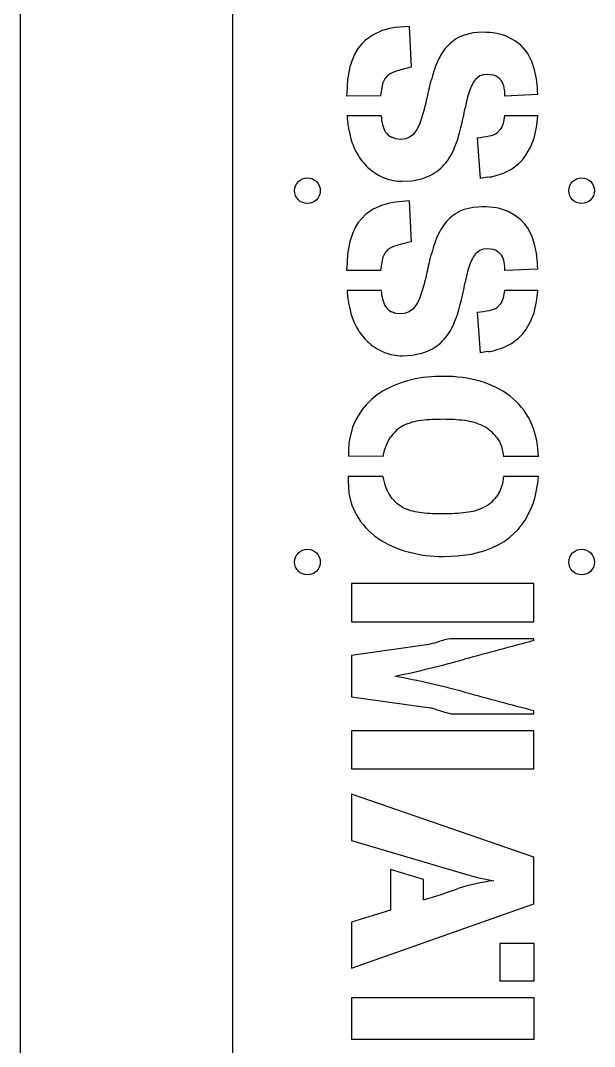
# Model space of a CAD drawing. Extents: x -452 to 195, y -304 to 246.
# Drawn here: x -452 to -351.5, y -146.8 to 32.8 of the extents above; entities that cross this region are included whole.
import ezdxf
from ezdxf.lldxf.tags import DXFTag

# ---------------------------------------------------------------- set-up
doc = ezdxf.new("R2010")
doc.units = 0
doc.layers.add('LAYER_1', color=7, linetype='CONTINUOUS')
tags = doc.linetypes.add('NEW_LINE2', pattern=[24, 15, -3, 3, -3]).pattern_tags.tags
tags[10:11] = [DXFTag(74, 4), DXFTag(75, 0), DXFTag(340, '0'), DXFTag(46, 1.0), DXFTag(50, 0.0), DXFTag(44, 0.0), DXFTag(45, 0.0)]
tags[8:9] = [DXFTag(74, 4), DXFTag(75, 0), DXFTag(340, '0'), DXFTag(46, 1.0), DXFTag(50, 0.0), DXFTag(44, 0.0), DXFTag(45, 0.0)]
tags[6:7] = [DXFTag(74, 4), DXFTag(75, 0), DXFTag(340, '0'), DXFTag(46, 1.0), DXFTag(50, 0.0), DXFTag(44, 0.0), DXFTag(45, 0.0)]
tags[4:5] = [DXFTag(74, 4), DXFTag(75, 0), DXFTag(340, '0'), DXFTag(46, 1.0), DXFTag(50, 0.0), DXFTag(44, 0.0), DXFTag(45, 0.0)]

msp = doc.modelspace()

# ---------------------------------------------------------------- linework, layer by layer
at = {"layer": 'LAYER_1', "color": 1, "linetype": 'NEW_LINE2'}
msp.add_open_spline([(-414.8772, 245.5002), (-414.8772, 245.5002), (-414.8772, -304.4998), (-414.8772, -304.4998)], degree=3, dxfattribs=at)
at = {"layer": 'LAYER_1'}
for points in [[(-451.9998, -244.4998), (-451.9998, -244.4998), (-451.9998, 185.5002), (-451.9998, 185.5002)], [(-383.9772, 31.7525), (-383.9772, 31.7525), (-383.6125, 24.5944), (-383.6125, 24.5944)], [(-366.6521, 29.8828), (-367.8679, 30.43), (-369.3573, 30.7035), (-371.1202, 30.7036)], [(-371.1201, 30.7036), (-371.1201, 30.7036), (-371.1202, 30.7036), (-371.1202, 30.7036)], [(-375.0868, 29.9288), (-376.1202, 29.3817), (-376.9865, 28.6674), (-377.6856, 27.786)], [(-375.0867, 29.9288), (-375.0867, 29.9288), (-375.0868, 29.9288), (-375.0868, 29.9288)], [(-366.652, 29.8828), (-366.652, 29.8828), (-366.6521, 29.8828), (-366.6521, 29.8828)], [(-377.6855, 27.7859), (-378.3541, 26.9045), (-378.9013, 25.9014), (-379.3268, 24.7768)], [(-386.0745, 23.9562), (-386.7128, 23.7738), (-387.2296, 23.5306), (-387.6247, 23.2267)], [(-383.6123, 24.5938), (-384.4371, 24.3973), (-385.2581, 24.1849), (-386.0747, 23.9567)], [(-379.3268, 24.7768), (-379.7221, 23.6515), (-380.0719, 22.5108), (-380.3754, 21.3574)], [(-361.4548, 19.8068), (-361.4548, 21.357), (-361.6372, 22.8007), (-362.0019, 24.1381)], [(-362.0018, 24.1381), (-362.0018, 24.1381), (-362.0019, 24.1381), (-362.0019, 24.1381)], [(-394.7369, 22.3148), (-394.7966, 21.846), (-394.8272, 21.374), (-394.8284, 20.9015)], [(-372.2601, 22.5886), (-372.716, 22.0415), (-373.096, 21.3272), (-373.3999, 20.4457)], [(-367.3367, 20.9926), (-367.3912, 21.4326), (-367.5469, 21.8541), (-367.7915, 22.2239)], [(-394.8283, 20.9015), (-394.8283, 20.9015), (-394.9194, 19.5337), (-394.9194, 19.5337)], [(-380.3754, 21.3574), (-380.6418, 20.2042), (-380.9001, 19.0492), (-381.1505, 17.8924)], [(-373.3998, 20.4455), (-373.7034, 19.5652), (-373.9623, 18.56), (-374.1749, 17.4364)], [(-367.1997, 19.5337), (-367.1969, 20.0233), (-367.2424, 20.512), (-367.3355, 20.9927)], [(-361.4545, 19.8072), (-361.4545, 19.8072), (-367.1992, 19.5337), (-367.1992, 19.5337)], [(-361.4548, 19.8068), (-361.4548, 19.8068), (-361.4548, 19.8068), (-361.4548, 19.8068)], [(-388.9012, 19.5793), (-388.9012, 19.5793), (-394.9194, 19.5337), (-394.9194, 19.5337)], [(-382.0168, 14.8833), (-381.6828, 15.7636), (-381.3934, 16.7689), (-381.1505, 17.8924)], [(-374.9046, 14.0171), (-374.6064, 15.1444), (-374.3627, 16.2855), (-374.1746, 17.4364)], [(-388.8556, 16.0687), (-388.8556, 16.0687), (-394.8282, 16.0687), (-394.8282, 16.0687)], [(-394.8281, 16.0687), (-394.8028, 15.7035), (-394.7725, 15.3387), (-394.7372, 14.9744)], [(-394.7367, 14.9745), (-394.7107, 14.6679), (-394.6653, 14.3633), (-394.6006, 14.0625)], [(-388.8555, 16.0687), (-388.8265, 15.5611), (-388.7503, 15.0574), (-388.6278, 14.5641)], [(-388.6271, 14.5642), (-388.514, 14.098), (-388.3298, 13.6519), (-388.081, 13.2416)], [(-361.4545, 16.0687), (-361.4545, 16.0687), (-367.2904, 16.0687), (-367.2904, 16.0687)], [(-361.5001, 15.4304), (-361.5001, 15.4304), (-361.4545, 16.0687), (-361.4545, 16.0687)], [(-394.6004, 14.0626), (-394.5689, 13.7535), (-394.5077, 13.4482), (-394.4178, 13.1508)], [(-394.4184, 13.1506), (-394.3412, 12.7825), (-394.2497, 12.4176), (-394.1439, 12.0567)], [(-388.0803, 13.2421), (-387.8145, 12.8535), (-387.4535, 12.5396), (-387.0319, 12.3301)], [(-375.9985, 10.552), (-375.5428, 11.6762), (-375.1769, 12.8349), (-374.9043, 14.017)], [(-369.9804, 12.558), (-369.403, 12.6492), (-368.9316, 12.8317), (-368.567, 13.1052)], [(-368.567, 13.1052), (-368.567, 13.1052), (-368.567, 13.1052), (-368.567, 13.1052)], [(-394.1446, 12.0564), (-393.8681, 11.047), (-393.4536, 10.0806), (-392.913, 9.1844)], [(-372.0776, 12.2389), (-371.2586, 12.3299), (-370.5562, 12.4367), (-369.9804, 12.558)], [(-372.0776, 12.2389), (-372.0776, 12.2389), (-371.5305, 5.1265), (-371.5305, 5.1265)], [(-372.0776, 12.2389), (-372.0776, 12.2389), (-372.0776, 12.2389), (-372.0776, 12.2389)], [(-369.9803, 12.558), (-369.9803, 12.558), (-369.9804, 12.558), (-369.9804, 12.558)], [(-369.9803, 12.558), (-369.9803, 12.558), (-369.9804, 12.558), (-369.9804, 12.558)], [(-392.9133, 9.1841), (-392.3358, 8.2723), (-391.6671, 7.482), (-390.9073, 6.8133)], [(-377.8221, 7.5427), (-377.0324, 8.4237), (-376.4141, 9.4443), (-375.9991, 10.5522)], [(-380.7397, 5.4457), (-379.5543, 5.9624), (-378.5816, 6.6615), (-377.8217, 7.543)], [(-390.9074, 6.8133), (-390.1163, 6.1443), (-389.2235, 5.6057), (-388.2628, 5.218)], [(-370.2083, 5.3545), (-369.7608, 5.3835), (-369.3175, 5.4598), (-368.8861, 5.5822)], [(-388.2629, 5.2177), (-387.2903, 4.8226), (-386.2568, 4.625), (-385.1626, 4.625)], [(-370.2083, 5.3543), (-370.6518, 5.2957), (-371.0929, 5.2197), (-371.5305, 5.1265)], [(-383.9772, 1.2091), (-383.9772, 1.2091), (-383.6125, -5.949), (-383.6125, -5.949)], [(-366.6521, -0.6601), (-367.8679, -0.113), (-369.3573, 0.1606), (-371.1202, 0.1606)], [(-371.1201, 0.1606), (-371.1201, 0.1606), (-371.1202, 0.1606), (-371.1202, 0.1606)], [(-375.0867, -0.6147), (-376.1201, -1.1617), (-376.9864, -1.8761), (-377.6854, -2.7575)], [(-375.0866, -0.6147), (-375.0866, -0.6147), (-375.0867, -0.6147), (-375.0867, -0.6147)], [(-366.652, -0.6601), (-366.652, -0.6601), (-366.6521, -0.6601), (-366.6521, -0.6601)], [(-377.6854, -2.7576), (-378.3541, -3.639), (-378.9013, -4.6421), (-379.3268, -5.7667)], [(-386.0745, -6.5872), (-386.7128, -6.7696), (-387.2296, -7.0128), (-387.6247, -7.3167)], [(-383.6123, -5.9496), (-384.4371, -6.1461), (-385.2581, -6.3585), (-386.0747, -6.5866)], [(-379.3268, -5.7666), (-379.7221, -6.8918), (-380.0719, -8.0326), (-380.3754, -9.186)], [(-361.4548, -10.7361), (-361.4548, -9.186), (-361.6372, -7.7422), (-362.0019, -6.4048)], [(-362.0019, -6.4048), (-362.0019, -6.4048), (-362.0019, -6.4048), (-362.0019, -6.4048)], [(-394.7369, -8.2286), (-394.7966, -8.6974), (-394.8272, -9.1694), (-394.8284, -9.6419)], [(-372.26, -7.9551), (-372.7159, -8.5022), (-373.0959, -9.2165), (-373.3998, -10.098)], [(-367.3367, -9.5508), (-367.3912, -9.1108), (-367.5469, -8.6893), (-367.7915, -8.3195)], [(-394.8282, -9.6419), (-394.8282, -9.6419), (-394.9194, -11.0097), (-394.9194, -11.0097)], [(-380.3754, -9.186), (-380.6418, -10.3392), (-380.9002, -11.4943), (-381.1505, -12.651)], [(-373.3998, -10.0978), (-373.7034, -10.9782), (-373.9623, -11.9834), (-374.1749, -13.107)], [(-367.1997, -11.0097), (-367.1969, -10.5201), (-367.2424, -10.0314), (-367.3355, -9.5507)], [(-361.4545, -10.7362), (-361.4545, -10.7362), (-367.1992, -11.0097), (-367.1992, -11.0097)], [(-361.4548, -10.7361), (-361.4548, -10.7361), (-361.4548, -10.7361), (-361.4548, -10.7361)], [(-388.9012, -10.9641), (-388.9012, -10.9641), (-394.9194, -11.0097), (-394.9194, -11.0097)], [(-382.0168, -15.6601), (-381.6828, -14.7798), (-381.3934, -13.7745), (-381.1505, -12.651)], [(-374.9046, -16.5263), (-374.6064, -15.399), (-374.3628, -14.2579), (-374.1746, -13.107)], [(-388.8556, -14.4747), (-388.8556, -14.4747), (-394.8282, -14.4747), (-394.8282, -14.4747)], [(-394.8281, -14.4747), (-394.8028, -14.8399), (-394.7725, -15.2047), (-394.7372, -15.569)], [(-394.7367, -15.5689), (-394.7107, -15.8755), (-394.6653, -16.1801), (-394.6006, -16.4809)], [(-388.8555, -14.4747), (-388.8265, -14.9823), (-388.7503, -15.486), (-388.6278, -15.9793)], [(-388.6271, -15.9792), (-388.514, -16.4454), (-388.3298, -16.8915), (-388.081, -17.3018)], [(-361.4545, -14.4747), (-361.4545, -14.4747), (-367.2904, -14.4747), (-367.2904, -14.4747)], [(-361.5001, -15.113), (-361.5001, -15.113), (-361.4545, -14.4747), (-361.4545, -14.4747)], [(-394.6004, -16.4808), (-394.5689, -16.7899), (-394.5077, -17.0952), (-394.4178, -17.3926)], [(-394.4184, -17.3928), (-394.3412, -17.7609), (-394.2497, -18.1258), (-394.1439, -18.4867)], [(-388.0803, -17.3013), (-387.8145, -17.6898), (-387.4535, -18.0038), (-387.0319, -18.2133)], [(-375.9985, -19.9914), (-375.5428, -18.8672), (-375.1769, -17.7085), (-374.9043, -16.5264)], [(-369.9804, -17.9854), (-369.403, -17.8942), (-368.9317, -17.7117), (-368.567, -17.4382)], [(-368.567, -17.4382), (-368.567, -17.4382), (-368.567, -17.4382), (-368.567, -17.4382)], [(-394.1446, -18.487), (-393.8681, -19.4964), (-393.4536, -20.4628), (-392.913, -21.359)], [(-372.0776, -18.3045), (-371.2586, -18.2135), (-370.5562, -18.1066), (-369.9804, -17.9854)], [(-372.0776, -18.3045), (-372.0776, -18.3045), (-371.5305, -25.4169), (-371.5305, -25.4169)], [(-372.0776, -18.3045), (-372.0776, -18.3045), (-372.0776, -18.3045), (-372.0776, -18.3045)], [(-369.9803, -17.9854), (-369.9803, -17.9854), (-369.9804, -17.9854), (-369.9804, -17.9854)], [(-369.9803, -17.9854), (-369.9803, -17.9854), (-369.9804, -17.9854), (-369.9804, -17.9854)], [(-392.9136, -21.3591), (-392.3361, -22.2709), (-391.6674, -23.0612), (-390.9075, -23.7299)], [(-377.8221, -23.0007), (-377.0324, -22.1197), (-376.4141, -21.0991), (-375.9991, -19.9912)], [(-380.7397, -25.0972), (-379.5543, -24.5805), (-378.5816, -23.8814), (-377.8218, -23)], [(-390.9074, -23.7301), (-390.1163, -24.3991), (-389.2235, -24.9377), (-388.2628, -25.3254)], [(-370.2083, -25.1888), (-369.7608, -25.1599), (-369.3175, -25.0836), (-368.8861, -24.9611)], [(-388.263, -25.3257), (-387.2904, -25.7208), (-386.2569, -25.9184), (-385.1627, -25.9184)], [(-370.2083, -25.189), (-370.6518, -25.2476), (-371.0929, -25.3236), (-371.5305, -25.4168)], [(-383.5669, -30.1094), (-385.3602, -30.5349), (-387.0016, -31.1884), (-388.4909, -32.0699)], [(-377.959, -29.5173), (-379.8441, -29.5138), (-381.7241, -29.7121), (-383.567, -30.1089)], [(-371.5304, -30.383), (-373.5364, -29.8055), (-375.6794, -29.5167), (-377.959, -29.5167)], [(-366.2875, -32.9815), (-367.7768, -31.8265), (-369.5246, -30.9602), (-371.5306, -30.3828)], [(-388.491, -32.0696), (-389.978, -32.9494), (-391.2786, -34.1112), (-392.32, -35.4898)], [(-362.7311, -37.3583), (-363.6126, -35.5954), (-364.798, -34.1365), (-366.2873, -32.9815)], [(-381.8342, -37.2218), (-382.9892, -37.3737), (-384.0227, -37.6777), (-384.9345, -38.1336)], [(-377.959, -37.0403), (-379.2531, -37.0348), (-380.5465, -37.095), (-381.8345, -37.2208)], [(-374.266, -37.2669), (-375.4909, -37.1128), (-376.7244, -37.037), (-377.959, -37.0398)], [(-371.0747, -38.1792), (-372.0169, -37.7233), (-373.0808, -37.4194), (-374.2661, -37.2674)], [(-384.9351, -38.1333), (-385.8165, -38.5892), (-386.5612, -39.2428), (-387.1691, -40.0938)], [(-368.6579, -40.1851), (-369.2946, -39.3358), (-370.1227, -38.6489), (-371.075, -38.18)], [(-394.4178, -40.55), (-394.5085, -41.031), (-394.5544, -41.5194), (-394.5548, -42.0089)], [(-394.5547, -42.0089), (-394.5547, -42.0089), (-394.6003, -43.5135), (-394.6003, -43.5135)], [(-388.5365, -43.5591), (-388.5365, -43.5591), (-394.6003, -43.5135), (-394.6003, -43.5135)], [(-361.3178, -43.5591), (-361.3178, -43.5591), (-367.4272, -43.5591), (-367.4272, -43.5591)], [(-394.6459, -47.0241), (-394.6459, -47.0241), (-394.6459, -47.8448), (-394.6459, -47.8448)], [(-388.5821, -47.0241), (-388.5821, -47.0241), (-394.6459, -47.0241), (-394.6459, -47.0241)], [(-388.5822, -47.024), (-388.3086, -48.4525), (-387.8831, -49.5924), (-387.3056, -50.4434)], [(-361.3178, -47.0241), (-361.3178, -47.0241), (-367.4272, -47.0241), (-367.4272, -47.0241)], [(-371.1204, -52.5403), (-370.1338, -52.1279), (-369.2814, -51.4492), (-368.6585, -50.5801)], [(-393.233, -53.7266), (-392.2603, -55.3983), (-390.9989, -56.7661), (-389.4488, -57.8299)], [(-385.1627, -52.4041), (-384.2813, -52.86), (-383.2782, -53.164), (-382.1536, -53.316)], [(-382.1536, -53.3159), (-381.0303, -53.4677), (-379.7663, -53.5439), (-378.3694, -53.5439)], [(-378.3694, -53.5435), (-377.0755, -53.5457), (-375.7822, -53.4851), (-374.4942, -53.3619)], [(-374.494, -53.3616), (-373.2479, -53.2705), (-372.1232, -52.9969), (-371.1202, -52.541)], [(-389.4481, -57.8296), (-387.8676, -58.9238), (-386.0894, -59.7293), (-384.1138, -60.246)], [(-384.1141, -60.2461), (-382.1082, -60.793), (-380.0382, -61.0688), (-377.9592, -61.0662)], [(-394.0532, -65.7783), (-394.0532, -65.7783), (-394.0532, -72.4804), (-394.0532, -72.4804)], [(-362.1384, -65.7783), (-362.1384, -65.7783), (-394.0532, -65.7783), (-394.0532, -65.7783)], [(-362.1384, -72.4804), (-362.1384, -72.4804), (-362.1384, -65.7783), (-362.1384, -65.7783)], [(-394.0532, -72.4804), (-394.0532, -72.4804), (-362.1384, -72.4804), (-362.1384, -72.4804)], [(-380.5122, -76.447), (-380.5122, -76.447), (-394.0532, -78.4074), (-394.0532, -78.4074)], [(-379.6915, -76.219), (-379.6915, -76.219), (-380.5122, -76.447), (-380.5122, -76.447)], [(-379.6915, -76.219), (-379.3228, -76.1267), (-378.9578, -76.0202), (-378.5973, -75.8998)], [(-377.5031, -75.5806), (-377.8695, -75.6812), (-378.2343, -75.7877), (-378.5973, -75.9)], [(-362.1384, -75.4439), (-362.1384, -75.4439), (-376.7736, -75.4439), (-376.7736, -75.4439)], [(-362.1383, -75.7631), (-366.183, -76.8497), (-370.2256, -77.9439), (-374.266, -79.0458)], [(-362.1384, -75.7631), (-362.1384, -75.7631), (-362.1384, -75.4439), (-362.1384, -75.4439)], [(-394.0532, -78.4074), (-394.0532, -78.4074), (-394.0532, -85.6111), (-394.0532, -85.6111)], [(-386.4393, -82.009), (-382.3537, -81.1394), (-378.2942, -80.1513), (-374.266, -79.046)], [(-374.2659, -84.7901), (-378.289, -83.7171), (-382.3494, -82.7896), (-386.4393, -82.0096)], [(-394.0532, -85.6111), (-394.0532, -85.6111), (-380.2387, -87.5715), (-380.2387, -87.5715)], [(-374.266, -84.7904), (-370.2293, -85.8911), (-366.1867, -86.9702), (-362.1384, -88.0274)], [(-379.4182, -87.7545), (-379.6894, -87.6836), (-379.963, -87.6224), (-380.2385, -87.5709)], [(-379.418, -87.7539), (-379.418, -87.7539), (-378.3238, -88.1186), (-378.3238, -88.1186)], [(-378.3237, -88.1185), (-377.9607, -88.2308), (-377.596, -88.3373), (-377.2296, -88.4379)], [(-376.5001, -88.5746), (-376.5001, -88.5746), (-362.1384, -88.5746), (-362.1384, -88.5746)], [(-362.1384, -88.5746), (-362.1384, -88.5746), (-362.1384, -88.0274), (-362.1384, -88.0274)], [(-394.0532, -91.5836), (-394.0532, -91.5836), (-394.0532, -98.2402), (-394.0532, -98.2402)], [(-362.1384, -91.5836), (-362.1384, -91.5836), (-394.0532, -91.5836), (-394.0532, -91.5836)], [(-362.1384, -98.2402), (-362.1384, -98.2402), (-362.1384, -91.5836), (-362.1384, -91.5836)], [(-394.0532, -98.2402), (-394.0532, -98.2402), (-362.1384, -98.2402), (-362.1384, -98.2402)], [(-394.0532, -102.6754), (-394.0532, -102.6754), (-394.0532, -110.7909), (-394.0532, -110.7909)], [(-362.1384, -113.6632), (-362.1384, -113.6632), (-394.0532, -102.6754), (-394.0532, -102.6754)], [(-394.0532, -110.7909), (-394.0532, -110.7909), (-373.6733, -116.7635), (-373.6733, -116.7635)], [(-362.1384, -121.8699), (-362.1384, -121.8699), (-362.1384, -113.6632), (-362.1384, -113.6632)], [(-387.2143, -115.8517), (-387.2143, -115.8517), (-387.2143, -122.9641), (-387.2143, -122.9641)], [(-381.4696, -117.5842), (-381.4696, -117.5842), (-387.2143, -115.8517), (-387.2143, -115.8517)], [(-381.424, -121.1404), (-381.424, -121.1404), (-381.4696, -117.5842), (-381.4696, -117.5842)], [(-369.1596, -117.8126), (-371.2685, -118.0513), (-373.3466, -118.5095), (-375.3603, -119.1797)], [(-373.6733, -116.7633), (-372.9394, -116.9997), (-372.1938, -117.1977), (-371.4394, -117.3565)], [(-371.4393, -117.3562), (-371.4393, -117.3562), (-369.1597, -117.8121), (-369.1597, -117.8121)], [(-381.424, -121.1404), (-379.3882, -120.5327), (-377.3665, -119.8791), (-375.3602, -119.1799)], [(-394.0532, -133.0856), (-394.0532, -133.0856), (-362.1384, -121.8699), (-362.1384, -121.8699)], [(-387.2143, -122.9641), (-387.2143, -122.9641), (-394.0532, -125.0613), (-394.0532, -125.0613)], [(-394.0532, -125.0613), (-394.0532, -125.0613), (-394.0532, -133.0856), (-394.0532, -133.0856)], [(-368.111, -128.8142), (-368.111, -128.8142), (-368.111, -135.3339), (-368.111, -135.3339)], [(-362.0928, -128.8142), (-362.0928, -128.8142), (-368.111, -128.8142), (-368.111, -128.8142)], [(-362.0928, -135.3339), (-362.0928, -135.3339), (-362.0928, -128.8142), (-362.0928, -128.8142)], [(-368.111, -135.3339), (-368.111, -135.3339), (-362.0928, -135.3339), (-362.0928, -135.3339)], [(-394.0532, -138.2974), (-394.0532, -138.2974), (-394.0532, -145.5466), (-394.0532, -145.5466)], [(-362.0928, -138.2974), (-362.0928, -138.2974), (-394.0532, -138.2974), (-394.0532, -138.2974)], [(-362.0928, -145.5466), (-362.0928, -145.5466), (-362.0928, -138.2974), (-362.0928, -138.2974)], [(-394.0532, -145.5466), (-394.0532, -145.5466), (-362.0928, -145.5466), (-362.0928, -145.5466)]]:
    msp.add_open_spline(points, degree=3, dxfattribs=at)
for points, knots in [([(-383.9772, 31.7525), (-383.9772, 31.7525), (-386.4158, 31.5346), (-386.4158, 31.5346), (-386.4158, 31.5346), (-386.4158, 31.5346), (-387.6162, 31.2914), (-387.6162, 31.2914), (-387.6162, 31.2914), (-387.6162, 31.2914), (-388.7867, 30.9372), (-388.7867, 30.9372), (-388.7867, 30.9372), (-388.7867, 30.9372), (-390.2632, 30.2649), (-390.2632, 30.2649), (-390.2632, 30.2649), (-390.2632, 30.2649), (-391.5912, 29.3361), (-391.5912, 29.3361)], [0, 0, 0, 0, 0.16666667, 0.16666667, 0.16666667, 0.16666667, 0.33333333, 0.33333333, 0.33333333, 0.33333333, 0.5, 0.5, 0.5, 0.5, 0.66666667, 0.66666667, 0.66666667, 0.66666667, 1, 1, 1, 1]), ([(-371.1202, 30.7039), (-371.1202, 30.7039), (-372.7528, 30.5999), (-372.7528, 30.5999), (-372.7528, 30.5999), (-372.7528, 30.5999), (-374.3406, 30.2345), (-374.3406, 30.2345), (-374.3406, 30.2345), (-374.3406, 30.2345), (-375.0867, 29.9288), (-375.0867, 29.9288)], [0, 0, 0, 0, 0.25, 0.25, 0.25, 0.25, 0.5, 0.5, 0.5, 0.5, 1, 1, 1, 1]), ([(-391.5912, 29.3361), (-391.5912, 29.3361), (-392.2683, 28.6732), (-392.2683, 28.6732), (-392.2683, 28.6732), (-392.2683, 28.6732), (-392.8584, 27.9319), (-392.8584, 27.9319), (-392.8584, 27.9319), (-392.8584, 27.9319), (-393.3943, 27.0623), (-393.3943, 27.0623), (-393.3943, 27.0623), (-393.3943, 27.0623), (-393.8299, 26.1374), (-393.8299, 26.1374), (-393.8299, 26.1374), (-393.8299, 26.1374), (-394.3252, 24.6382), (-394.3252, 24.6382), (-394.3252, 24.6382), (-394.3252, 24.6382), (-394.6383, 23.0899), (-394.6383, 23.0899), (-394.6383, 23.0899), (-394.6383, 23.0899), (-394.7371, 22.3148), (-394.7371, 22.3148)], [0, 0, 0, 0, 0.125, 0.125, 0.125, 0.125, 0.25, 0.25, 0.25, 0.25, 0.375, 0.375, 0.375, 0.375, 0.5, 0.5, 0.5, 0.5, 0.625, 0.625, 0.625, 0.625, 0.75, 0.75, 0.75, 0.75, 1, 1, 1, 1]), ([(-363.643, 27.6035), (-363.643, 27.6035), (-364.416, 28.4433), (-364.416, 28.4433), (-364.416, 28.4433), (-364.416, 28.4433), (-365.3124, 29.151), (-365.3124, 29.151), (-365.3124, 29.151), (-365.3124, 29.151), (-366.6521, 29.8832), (-366.6521, 29.8832)], [0, 0, 0, 0, 0.25, 0.25, 0.25, 0.25, 0.5, 0.5, 0.5, 0.5, 1, 1, 1, 1]), ([(-362.0017, 24.1385), (-362.0017, 24.1385), (-362.4847, 25.6077), (-362.4847, 25.6077), (-362.4847, 25.6077), (-362.4847, 25.6077), (-363.1985, 26.9761), (-363.1985, 26.9761), (-363.1985, 26.9761), (-363.1985, 26.9761), (-363.643, 27.6035), (-363.643, 27.6035)], [0, 0, 0, 0, 0.25, 0.25, 0.25, 0.25, 0.5, 0.5, 0.5, 0.5, 1, 1, 1, 1]), ([(-372.26, 22.5884), (-372.26, 22.5884), (-371.5732, 23.1256), (-371.5732, 23.1256), (-371.5732, 23.1256), (-371.5732, 23.1256), (-370.9562, 23.3433), (-370.9562, 23.3433), (-370.9562, 23.3433), (-370.9562, 23.3433), (-370.2995, 23.4091), (-370.2995, 23.4091)], [0, 0, 0, 0, 0.25, 0.25, 0.25, 0.25, 0.5, 0.5, 0.5, 0.5, 1, 1, 1, 1]), ([(-370.2995, 23.4091), (-370.2995, 23.4091), (-369.2334, 23.2812), (-369.2334, 23.2812), (-369.2334, 23.2812), (-369.2334, 23.2812), (-368.7493, 23.0899), (-368.7493, 23.0899)], [0, 0, 0, 0, 0.33333333, 0.33333333, 0.33333333, 0.33333333, 1, 1, 1, 1]), ([(-388.9012, 19.5793), (-388.9012, 19.5793), (-388.7117, 21.0285), (-388.7117, 21.0285), (-388.7117, 21.0285), (-388.7117, 21.0285), (-388.4909, 21.9501), (-388.4909, 21.9501)], [0, 0, 0, 0, 0.33333333, 0.33333333, 0.33333333, 0.33333333, 1, 1, 1, 1]), ([(-388.4909, 21.9501), (-388.4909, 21.9501), (-388.2332, 22.5275), (-388.2332, 22.5275), (-388.2332, 22.5275), (-388.2332, 22.5275), (-387.6246, 23.2267), (-387.6246, 23.2267)], [0, 0, 0, 0, 0.33333333, 0.33333333, 0.33333333, 0.33333333, 1, 1, 1, 1]), ([(-368.7493, 23.0899), (-368.7493, 23.0899), (-368.3531, 22.847), (-368.3531, 22.847), (-368.3531, 22.847), (-368.3531, 22.847), (-367.7919, 22.2236), (-367.7919, 22.2236)], [0, 0, 0, 0, 0.33333333, 0.33333333, 0.33333333, 0.33333333, 1, 1, 1, 1]), ([(-382.0168, 14.8833), (-382.0168, 14.8833), (-382.5628, 13.7545), (-382.5628, 13.7545), (-382.5628, 13.7545), (-382.5628, 13.7545), (-383.3389, 12.786), (-383.3389, 12.786)], [0, 0, 0, 0, 0.33333333, 0.33333333, 0.33333333, 0.33333333, 1, 1, 1, 1]), ([(-367.2904, 16.0687), (-367.2904, 16.0687), (-367.5277, 14.7611), (-367.5277, 14.7611), (-367.5277, 14.7611), (-367.5277, 14.7611), (-367.7463, 14.1538), (-367.7463, 14.1538)], [0, 0, 0, 0, 0.33333333, 0.33333333, 0.33333333, 0.33333333, 1, 1, 1, 1]), ([(-363.5062, 9.1842), (-363.5062, 9.1842), (-362.6864, 10.6239), (-362.6864, 10.6239), (-362.6864, 10.6239), (-362.6864, 10.6239), (-362.0841, 12.1676), (-362.0841, 12.1676), (-362.0841, 12.1676), (-362.0841, 12.1676), (-361.6407, 14.1098), (-361.6407, 14.1098), (-361.6407, 14.1098), (-361.6407, 14.1098), (-361.5001, 15.4304), (-361.5001, 15.4304)], [0, 0, 0, 0, 0.2, 0.2, 0.2, 0.2, 0.4, 0.4, 0.4, 0.4, 0.6, 0.6, 0.6, 0.6, 1, 1, 1, 1]), ([(-383.3389, 12.786), (-383.3389, 12.786), (-383.8781, 12.3525), (-383.8781, 12.3525), (-383.8781, 12.3525), (-383.8781, 12.3525), (-384.5149, 12.0826), (-384.5149, 12.0826), (-384.5149, 12.0826), (-384.5149, 12.0826), (-385.4362, 11.9653), (-385.4362, 11.9653)], [0, 0, 0, 0, 0.25, 0.25, 0.25, 0.25, 0.5, 0.5, 0.5, 0.5, 1, 1, 1, 1]), ([(-367.7463, 14.1538), (-367.7463, 14.1538), (-368.0002, 13.6705), (-368.0002, 13.6705), (-368.0002, 13.6705), (-368.0002, 13.6705), (-368.567, 13.1051), (-368.567, 13.1051)], [0, 0, 0, 0, 0.33333333, 0.33333333, 0.33333333, 0.33333333, 1, 1, 1, 1]), ([(-385.4362, 11.9653), (-385.4362, 11.9653), (-386.2673, 12.0462), (-386.2673, 12.0462), (-386.2673, 12.0462), (-386.2673, 12.0462), (-387.0319, 12.3301), (-387.0319, 12.3301)], [0, 0, 0, 0, 0.33333333, 0.33333333, 0.33333333, 0.33333333, 1, 1, 1, 1]), ([(-368.8861, 5.5824), (-368.8861, 5.5824), (-367.4186, 6.0733), (-367.4186, 6.0733), (-367.4186, 6.0733), (-367.4186, 6.0733), (-366.0381, 6.7707), (-366.0381, 6.7707), (-366.0381, 6.7707), (-366.0381, 6.7707), (-364.7996, 7.6927), (-364.7996, 7.6927), (-364.7996, 7.6927), (-364.7996, 7.6927), (-364.1069, 8.3984), (-364.1069, 8.3984), (-364.1069, 8.3984), (-364.1069, 8.3984), (-363.5062, 9.1842), (-363.5062, 9.1842)], [0, 0, 0, 0, 0.16666667, 0.16666667, 0.16666667, 0.16666667, 0.33333333, 0.33333333, 0.33333333, 0.33333333, 0.5, 0.5, 0.5, 0.5, 0.66666667, 0.66666667, 0.66666667, 0.66666667, 1, 1, 1, 1]), ([(-385.1626, 4.6249), (-385.1626, 4.6249), (-383.3477, 4.7343), (-383.3477, 4.7343), (-383.3477, 4.7343), (-383.3477, 4.7343), (-381.5771, 5.1201), (-381.5771, 5.1201), (-381.5771, 5.1201), (-381.5771, 5.1201), (-380.7402, 5.4456), (-380.7402, 5.4456)], [0, 0, 0, 0, 0.25, 0.25, 0.25, 0.25, 0.5, 0.5, 0.5, 0.5, 1, 1, 1, 1]), ([(-401.7636, 0.7333), (-400.521, 0.7333), (-399.5136, 1.7407), (-399.5136, 2.9833), (-399.5136, 2.9833), (-399.5136, 4.2259), (-400.521, 5.2333), (-401.7636, 5.2333), (-401.7636, 5.2333), (-403.0062, 5.2333), (-404.0136, 4.2259), (-404.0136, 2.9833), (-404.0136, 2.9833), (-404.0136, 1.7407), (-403.0063, 0.7333), (-401.7636, 0.7333)], [0, 0, 0, 0, 0.2, 0.2, 0.2, 0.2, 0.4, 0.4, 0.4, 0.4, 0.6, 0.6, 0.6, 0.6, 1, 1, 1, 1]), ([(-353.7636, 0.7333), (-352.521, 0.7333), (-351.5136, 1.7407), (-351.5136, 2.9833), (-351.5136, 2.9833), (-351.5136, 4.2259), (-352.521, 5.2333), (-353.7636, 5.2333), (-353.7636, 5.2333), (-355.0062, 5.2333), (-356.0136, 4.2259), (-356.0136, 2.9833), (-356.0136, 2.9833), (-356.0136, 1.7407), (-355.0063, 0.7333), (-353.7636, 0.7333)], [0, 0, 0, 0, 0.2, 0.2, 0.2, 0.2, 0.4, 0.4, 0.4, 0.4, 0.6, 0.6, 0.6, 0.6, 1, 1, 1, 1]), ([(-383.9772, 1.2091), (-383.9772, 1.2091), (-386.4158, 0.9913), (-386.4158, 0.9913), (-386.4158, 0.9913), (-386.4158, 0.9913), (-387.6162, 0.748), (-387.6162, 0.748), (-387.6162, 0.748), (-387.6162, 0.748), (-388.7867, 0.3938), (-388.7867, 0.3938), (-388.7867, 0.3938), (-388.7867, 0.3938), (-390.2632, -0.2785), (-390.2632, -0.2785), (-390.2632, -0.2785), (-390.2632, -0.2785), (-391.5912, -1.2073), (-391.5912, -1.2073)], [0, 0, 0, 0, 0.16666667, 0.16666667, 0.16666667, 0.16666667, 0.33333333, 0.33333333, 0.33333333, 0.33333333, 0.5, 0.5, 0.5, 0.5, 0.66666667, 0.66666667, 0.66666667, 0.66666667, 1, 1, 1, 1]), ([(-371.1202, 0.1605), (-371.1202, 0.1605), (-372.7528, 0.0565), (-372.7528, 0.0565), (-372.7528, 0.0565), (-372.7528, 0.0565), (-374.3406, -0.3089), (-374.3406, -0.3089), (-374.3406, -0.3089), (-374.3406, -0.3089), (-375.0867, -0.6146), (-375.0867, -0.6146)], [0, 0, 0, 0, 0.25, 0.25, 0.25, 0.25, 0.5, 0.5, 0.5, 0.5, 1, 1, 1, 1]), ([(-391.5912, -1.2073), (-391.5912, -1.2073), (-392.2683, -1.8702), (-392.2683, -1.8702), (-392.2683, -1.8702), (-392.2683, -1.8702), (-392.8584, -2.6115), (-392.8584, -2.6115), (-392.8584, -2.6115), (-392.8584, -2.6115), (-393.3943, -3.4811), (-393.3943, -3.4811), (-393.3943, -3.4811), (-393.3943, -3.4811), (-393.8299, -4.4059), (-393.8299, -4.4059), (-393.8299, -4.4059), (-393.8299, -4.4059), (-394.3252, -5.9052), (-394.3252, -5.9052), (-394.3252, -5.9052), (-394.3252, -5.9052), (-394.6383, -7.4535), (-394.6383, -7.4535), (-394.6383, -7.4535), (-394.6383, -7.4535), (-394.7371, -8.2286), (-394.7371, -8.2286)], [0, 0, 0, 0, 0.125, 0.125, 0.125, 0.125, 0.25, 0.25, 0.25, 0.25, 0.375, 0.375, 0.375, 0.375, 0.5, 0.5, 0.5, 0.5, 0.625, 0.625, 0.625, 0.625, 0.75, 0.75, 0.75, 0.75, 1, 1, 1, 1]), ([(-363.643, -2.9398), (-363.643, -2.9398), (-364.416, -2.1001), (-364.416, -2.1001), (-364.416, -2.1001), (-364.416, -2.1001), (-365.3124, -1.3924), (-365.3124, -1.3924), (-365.3124, -1.3924), (-365.3124, -1.3924), (-366.6521, -0.6602), (-366.6521, -0.6602)], [0, 0, 0, 0, 0.25, 0.25, 0.25, 0.25, 0.5, 0.5, 0.5, 0.5, 1, 1, 1, 1]), ([(-362.0017, -6.4049), (-362.0017, -6.4049), (-362.4847, -4.9357), (-362.4847, -4.9357), (-362.4847, -4.9357), (-362.4847, -4.9357), (-363.1985, -3.5673), (-363.1985, -3.5673), (-363.1985, -3.5673), (-363.1985, -3.5673), (-363.643, -2.9398), (-363.643, -2.9398)], [0, 0, 0, 0, 0.25, 0.25, 0.25, 0.25, 0.5, 0.5, 0.5, 0.5, 1, 1, 1, 1]), ([(-372.26, -7.955), (-372.26, -7.955), (-371.5732, -7.4178), (-371.5732, -7.4178), (-371.5732, -7.4178), (-371.5732, -7.4178), (-370.9562, -7.2001), (-370.9562, -7.2001), (-370.9562, -7.2001), (-370.9562, -7.2001), (-370.2995, -7.1343), (-370.2995, -7.1343)], [0, 0, 0, 0, 0.25, 0.25, 0.25, 0.25, 0.5, 0.5, 0.5, 0.5, 1, 1, 1, 1]), ([(-370.2995, -7.1343), (-370.2995, -7.1343), (-369.2334, -7.2622), (-369.2334, -7.2622), (-369.2334, -7.2622), (-369.2334, -7.2622), (-368.7493, -7.4535), (-368.7493, -7.4535)], [0, 0, 0, 0, 0.33333333, 0.33333333, 0.33333333, 0.33333333, 1, 1, 1, 1]), ([(-388.9012, -10.9641), (-388.9012, -10.9641), (-388.7117, -9.5149), (-388.7117, -9.5149), (-388.7117, -9.5149), (-388.7117, -9.5149), (-388.4909, -8.5933), (-388.4909, -8.5933)], [0, 0, 0, 0, 0.33333333, 0.33333333, 0.33333333, 0.33333333, 1, 1, 1, 1]), ([(-388.4909, -8.5933), (-388.4909, -8.5933), (-388.2332, -8.0158), (-388.2332, -8.0158), (-388.2332, -8.0158), (-388.2332, -8.0158), (-387.6246, -7.3167), (-387.6246, -7.3167)], [0, 0, 0, 0, 0.33333333, 0.33333333, 0.33333333, 0.33333333, 1, 1, 1, 1]), ([(-368.7493, -7.4535), (-368.7493, -7.4535), (-368.3531, -7.6964), (-368.3531, -7.6964), (-368.3531, -7.6964), (-368.3531, -7.6964), (-367.7919, -8.3197), (-367.7919, -8.3197)], [0, 0, 0, 0, 0.33333333, 0.33333333, 0.33333333, 0.33333333, 1, 1, 1, 1]), ([(-382.0168, -15.6601), (-382.0168, -15.6601), (-382.5628, -16.7888), (-382.5628, -16.7888), (-382.5628, -16.7888), (-382.5628, -16.7888), (-383.3389, -17.7574), (-383.3389, -17.7574)], [0, 0, 0, 0, 0.33333333, 0.33333333, 0.33333333, 0.33333333, 1, 1, 1, 1]), ([(-367.2904, -14.4747), (-367.2904, -14.4747), (-367.5277, -15.7823), (-367.5277, -15.7823), (-367.5277, -15.7823), (-367.5277, -15.7823), (-367.7463, -16.3896), (-367.7463, -16.3896)], [0, 0, 0, 0, 0.33333333, 0.33333333, 0.33333333, 0.33333333, 1, 1, 1, 1]), ([(-363.5062, -21.3592), (-363.5062, -21.3592), (-362.6864, -19.9195), (-362.6864, -19.9195), (-362.6864, -19.9195), (-362.6864, -19.9195), (-362.0841, -18.3758), (-362.0841, -18.3758), (-362.0841, -18.3758), (-362.0841, -18.3758), (-361.6407, -16.4336), (-361.6407, -16.4336), (-361.6407, -16.4336), (-361.6407, -16.4336), (-361.5001, -15.113), (-361.5001, -15.113)], [0, 0, 0, 0, 0.2, 0.2, 0.2, 0.2, 0.4, 0.4, 0.4, 0.4, 0.6, 0.6, 0.6, 0.6, 1, 1, 1, 1]), ([(-383.3389, -17.7574), (-383.3389, -17.7574), (-383.8781, -18.1909), (-383.8781, -18.1909), (-383.8781, -18.1909), (-383.8781, -18.1909), (-384.5149, -18.4608), (-384.5149, -18.4608), (-384.5149, -18.4608), (-384.5149, -18.4608), (-385.4362, -18.5781), (-385.4362, -18.5781)], [0, 0, 0, 0, 0.25, 0.25, 0.25, 0.25, 0.5, 0.5, 0.5, 0.5, 1, 1, 1, 1]), ([(-367.7463, -16.3896), (-367.7463, -16.3896), (-368.0002, -16.8729), (-368.0002, -16.8729), (-368.0002, -16.8729), (-368.0002, -16.8729), (-368.567, -17.4382), (-368.567, -17.4382)], [0, 0, 0, 0, 0.33333333, 0.33333333, 0.33333333, 0.33333333, 1, 1, 1, 1]), ([(-385.4362, -18.5781), (-385.4362, -18.5781), (-386.2673, -18.4971), (-386.2673, -18.4971), (-386.2673, -18.4971), (-386.2673, -18.4971), (-387.0319, -18.2133), (-387.0319, -18.2133)], [0, 0, 0, 0, 0.33333333, 0.33333333, 0.33333333, 0.33333333, 1, 1, 1, 1]), ([(-368.8861, -24.961), (-368.8861, -24.961), (-367.4186, -24.4701), (-367.4186, -24.4701), (-367.4186, -24.4701), (-367.4186, -24.4701), (-366.0381, -23.7727), (-366.0381, -23.7727), (-366.0381, -23.7727), (-366.0381, -23.7727), (-364.7996, -22.8507), (-364.7996, -22.8507), (-364.7996, -22.8507), (-364.7996, -22.8507), (-364.1069, -22.145), (-364.1069, -22.145), (-364.1069, -22.145), (-364.1069, -22.145), (-363.5062, -21.3592), (-363.5062, -21.3592)], [0, 0, 0, 0, 0.16666667, 0.16666667, 0.16666667, 0.16666667, 0.33333333, 0.33333333, 0.33333333, 0.33333333, 0.5, 0.5, 0.5, 0.5, 0.66666667, 0.66666667, 0.66666667, 0.66666667, 1, 1, 1, 1]), ([(-385.1626, -25.9185), (-385.1626, -25.9185), (-383.3477, -25.8091), (-383.3477, -25.8091), (-383.3477, -25.8091), (-383.3477, -25.8091), (-381.5771, -25.4233), (-381.5771, -25.4233), (-381.5771, -25.4233), (-381.5771, -25.4233), (-380.7402, -25.0978), (-380.7402, -25.0978)], [0, 0, 0, 0, 0.25, 0.25, 0.25, 0.25, 0.5, 0.5, 0.5, 0.5, 1, 1, 1, 1]), ([(-392.3207, -35.4892), (-392.3207, -35.4892), (-393.1959, -36.893), (-393.1959, -36.893), (-393.1959, -36.893), (-393.1959, -36.893), (-393.8536, -38.4124), (-393.8536, -38.4124), (-393.8536, -38.4124), (-393.8536, -38.4124), (-394.4179, -40.55), (-394.4179, -40.55)], [0, 0, 0, 0, 0.25, 0.25, 0.25, 0.25, 0.5, 0.5, 0.5, 0.5, 1, 1, 1, 1]), ([(-361.3178, -43.5591), (-361.3178, -43.5591), (-361.4067, -42.1416), (-361.4067, -42.1416), (-361.4067, -42.1416), (-361.4067, -42.1416), (-361.6109, -40.7361), (-361.6109, -40.7361), (-361.6109, -40.7361), (-361.6109, -40.7361), (-361.8704, -39.6196), (-361.8704, -39.6196), (-361.8704, -39.6196), (-361.8704, -39.6196), (-362.2224, -38.5299), (-362.2224, -38.5299), (-362.2224, -38.5299), (-362.2224, -38.5299), (-362.7311, -37.3585), (-362.7311, -37.3585)], [0, 0, 0, 0, 0.16666667, 0.16666667, 0.16666667, 0.16666667, 0.33333333, 0.33333333, 0.33333333, 0.33333333, 0.5, 0.5, 0.5, 0.5, 0.66666667, 0.66666667, 0.66666667, 0.66666667, 1, 1, 1, 1]), ([(-388.5365, -43.5591), (-388.5365, -43.5591), (-388.2624, -42.462), (-388.2624, -42.462), (-388.2624, -42.462), (-388.2624, -42.462), (-387.8847, -41.3983), (-387.8847, -41.3983), (-387.8847, -41.3983), (-387.8847, -41.3983), (-387.3724, -40.3998), (-387.3724, -40.3998), (-387.3724, -40.3998), (-387.3724, -40.3998), (-387.1687, -40.0941), (-387.1687, -40.0941)], [0, 0, 0, 0, 0.2, 0.2, 0.2, 0.2, 0.4, 0.4, 0.4, 0.4, 0.6, 0.6, 0.6, 0.6, 1, 1, 1, 1]), ([(-368.6582, -40.1852), (-368.6582, -40.1852), (-368.1682, -40.9436), (-368.1682, -40.9436), (-368.1682, -40.9436), (-368.1682, -40.9436), (-367.8105, -41.7753), (-367.8105, -41.7753), (-367.8105, -41.7753), (-367.8105, -41.7753), (-367.5338, -42.8339), (-367.5338, -42.8339), (-367.5338, -42.8339), (-367.5338, -42.8339), (-367.4272, -43.5591), (-367.4272, -43.5591)], [0, 0, 0, 0, 0.2, 0.2, 0.2, 0.2, 0.4, 0.4, 0.4, 0.4, 0.6, 0.6, 0.6, 0.6, 1, 1, 1, 1]), ([(-394.6459, -47.8448), (-394.6459, -47.8448), (-394.4942, -49.9824), (-394.4942, -49.9824), (-394.4942, -49.9824), (-394.4942, -49.9824), (-394.2902, -51.0344), (-394.2902, -51.0344), (-394.2902, -51.0344), (-394.2902, -51.0344), (-393.9891, -52.0617), (-393.9891, -52.0617), (-393.9891, -52.0617), (-393.9891, -52.0617), (-393.2325, -53.7262), (-393.2325, -53.7262)], [0, 0, 0, 0, 0.2, 0.2, 0.2, 0.2, 0.4, 0.4, 0.4, 0.4, 0.6, 0.6, 0.6, 0.6, 1, 1, 1, 1]), ([(-367.4272, -47.0241), (-367.4272, -47.0241), (-367.6447, -48.3484), (-367.6447, -48.3484), (-367.6447, -48.3484), (-367.6447, -48.3484), (-368.0736, -49.6136), (-368.0736, -49.6136), (-368.0736, -49.6136), (-368.0736, -49.6136), (-368.6582, -50.5803), (-368.6582, -50.5803)], [0, 0, 0, 0, 0.25, 0.25, 0.25, 0.25, 0.5, 0.5, 0.5, 0.5, 1, 1, 1, 1]), ([(-366.3329, -57.6927), (-366.3329, -57.6927), (-364.8484, -56.3179), (-364.8484, -56.3179), (-364.8484, -56.3179), (-364.8484, -56.3179), (-363.6326, -54.7022), (-363.6326, -54.7022), (-363.6326, -54.7022), (-363.6326, -54.7022), (-362.6964, -52.9063), (-362.6964, -52.9063), (-362.6964, -52.9063), (-362.6964, -52.9063), (-362.2623, -51.7697), (-362.2623, -51.7697), (-362.2623, -51.7697), (-362.2623, -51.7697), (-361.9155, -50.6029), (-361.9155, -50.6029), (-361.9155, -50.6029), (-361.9155, -50.6029), (-361.4505, -48.2152), (-361.4505, -48.2152), (-361.4505, -48.2152), (-361.4505, -48.2152), (-361.3178, -47.0241), (-361.3178, -47.0241)], [0, 0, 0, 0, 0.125, 0.125, 0.125, 0.125, 0.25, 0.25, 0.25, 0.25, 0.375, 0.375, 0.375, 0.375, 0.5, 0.5, 0.5, 0.5, 0.625, 0.625, 0.625, 0.625, 0.75, 0.75, 0.75, 0.75, 1, 1, 1, 1]), ([(-385.1626, -52.404), (-385.1626, -52.404), (-386.1326, -51.7502), (-386.1326, -51.7502), (-386.1326, -51.7502), (-386.1326, -51.7502), (-386.9546, -50.9157), (-386.9546, -50.9157), (-386.9546, -50.9157), (-386.9546, -50.9157), (-387.3055, -50.4435), (-387.3055, -50.4435)], [0, 0, 0, 0, 0.25, 0.25, 0.25, 0.25, 0.5, 0.5, 0.5, 0.5, 1, 1, 1, 1]), ([(-377.959, -61.0666), (-377.959, -61.0666), (-375.4924, -60.9629), (-375.4924, -60.9629), (-375.4924, -60.9629), (-375.4924, -60.9629), (-373.0461, -60.6206), (-373.0461, -60.6206), (-373.0461, -60.6206), (-373.0461, -60.6206), (-370.6611, -59.9893), (-370.6611, -59.9893), (-370.6611, -59.9893), (-370.6611, -59.9893), (-369.5112, -59.5508), (-369.5112, -59.5508), (-369.5112, -59.5508), (-369.5112, -59.5508), (-368.3997, -59.0232), (-368.3997, -59.0232), (-368.3997, -59.0232), (-368.3997, -59.0232), (-367.3368, -58.4039), (-367.3368, -58.4039), (-367.3368, -58.4039), (-367.3368, -58.4039), (-366.3329, -57.6927), (-366.3329, -57.6927)], [0, 0, 0, 0, 0.125, 0.125, 0.125, 0.125, 0.25, 0.25, 0.25, 0.25, 0.375, 0.375, 0.375, 0.375, 0.5, 0.5, 0.5, 0.5, 0.625, 0.625, 0.625, 0.625, 0.75, 0.75, 0.75, 0.75, 1, 1, 1, 1]), ([(-401.7636, -64.2666), (-400.521, -64.2666), (-399.5136, -63.2592), (-399.5136, -62.0166), (-399.5136, -62.0166), (-399.5136, -60.774), (-400.521, -59.7666), (-401.7636, -59.7666), (-401.7636, -59.7666), (-403.0062, -59.7666), (-404.0136, -60.774), (-404.0136, -62.0166), (-404.0136, -62.0166), (-404.0136, -63.2592), (-403.0063, -64.2666), (-401.7636, -64.2666)], [0, 0, 0, 0, 0.2, 0.2, 0.2, 0.2, 0.4, 0.4, 0.4, 0.4, 0.6, 0.6, 0.6, 0.6, 1, 1, 1, 1]), ([(-353.7636, -64.2666), (-352.521, -64.2666), (-351.5136, -63.2592), (-351.5136, -62.0166), (-351.5136, -62.0166), (-351.5136, -60.774), (-352.521, -59.7666), (-353.7636, -59.7666), (-353.7636, -59.7666), (-355.0062, -59.7666), (-356.0136, -60.774), (-356.0136, -62.0166), (-356.0136, -62.0166), (-356.0136, -63.2592), (-355.0063, -64.2666), (-353.7636, -64.2666)], [0, 0, 0, 0, 0.2, 0.2, 0.2, 0.2, 0.4, 0.4, 0.4, 0.4, 0.6, 0.6, 0.6, 0.6, 1, 1, 1, 1]), ([(-376.7736, -75.4439), (-376.7736, -75.4439), (-377.1547, -75.4996), (-377.1547, -75.4996), (-377.1547, -75.4996), (-377.1547, -75.4996), (-377.5031, -75.5807), (-377.5031, -75.5807)], [0, 0, 0, 0, 0.33333333, 0.33333333, 0.33333333, 0.33333333, 1, 1, 1, 1]), ([(-377.2295, -88.4378), (-377.2295, -88.4378), (-376.599, -88.5678), (-376.599, -88.5678), (-376.599, -88.5678), (-376.599, -88.5678), (-376.5001, -88.5746), (-376.5001, -88.5746)], [0, 0, 0, 0, 0.33333333, 0.33333333, 0.33333333, 0.33333333, 1, 1, 1, 1])]:
    msp.add_open_spline(points, degree=3, knots=knots, dxfattribs=at)

doc.saveas('drawing.dxf')
